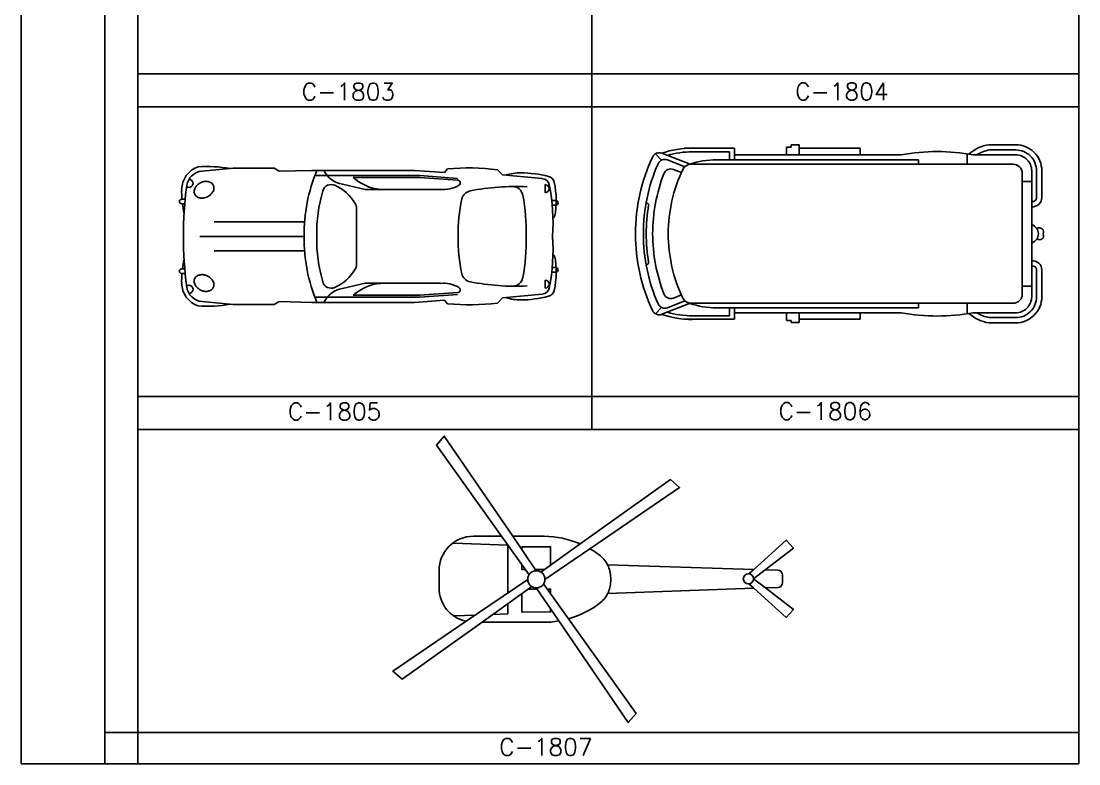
# Model space of a CAD drawing. Extents: x -106 to -5, y -44 to 31.
# Drawn here: x -30.26 to -5.35, y -43.16 to -25.66 of the extents above; entities that cross this region are included whole.
import ezdxf
from ezdxf.enums import TextEntityAlignment as Align

# ---------------------------------------------------------------- set-up
doc = ezdxf.new("R2010")
doc.units = 0
doc.header["$LTSCALE"] = 100
doc.header["$MEASUREMENT"] = 0
doc.layers.get('0').update_dxf_attribs({"linetype": 'CONTINUOUS'})
for name, color, linetype in [('C-CARRO', 2, 'CONTINUOUS'), ('EXTERN', 2, 'CONTINUOUS'), ('EXTERN-I', 1, 'CONTINUOUS'), ('FOLHA', 3, 'CONTINUOUS'), ('TABELA3', 3, 'CONTINUOUS')]:
    doc.layers.add(name, color=color, linetype=linetype)
doc.styles.add('SIMPLEX', font='SIMPLEX.SHX')

# ---------------------------------------------------------------- blocks, each defined once
blk = doc.blocks.new('JAGUAR')
for p, q in [((-0.433, 0.02), (-0.433, -0.021)), ((-0.379, -0.016), (-0.379, 0.02)), ((0.379, -0.016), (0.379, 0.02)), ((0.433, 0.02), (0.433, -0.021)), ((-0.76, -0.217), (-0.794, -0.579)), ((0, -1.406), (0, -0.191)), ((0.76, -0.217), (0.794, -0.579)), ((-0.168, -1.41), (-0.168, -0.356)), ((0.168, -1.41), (0.168, -0.356)), ((-0.794, -0.579), (-0.794, -1.055)), ((0.794, -0.579), (0.794, -1.055)), ((-0.794, -1.055), (-0.76, -1.113)), ((0.794, -1.055), (0.76, -1.113)), ((-0.76, -1.113), (-0.769, -1.496)), ((0.76, -1.113), (0.769, -1.496)), ((-0.769, -1.496), (-0.769, -2.693)), ((-0.708, -2.753), (-0.708, -1.53)), ((0.708, -2.753), (0.708, -1.53)), ((0.769, -1.496), (0.769, -2.693)), ((-0.607, -1.852), (-0.547, -2.117)), ((0.607, -1.852), (0.547, -2.117)), ((-0.686, -2.753), (-0.686, -1.976)), ((-0.328, -2.016), (0, -2.016)), ((0.328, -2.016), (0, -2.016)), ((0.686, -2.753), (0.686, -1.976)), ((-0.547, -2.117), (-0.547, -2.994)), ((0.547, -2.117), (0.547, -2.994)), ((-0.769, -2.693), (-0.744, -3.042)), ((0.769, -2.693), (0.744, -3.042)), ((-0.676, -3.194), (-0.708, -2.754)), ((-0.655, -3.192), (-0.686, -2.753)), ((0.655, -3.192), (0.686, -2.753)), ((0.676, -3.194), (0.708, -2.754)), ((-0.744, -3.042), (-0.786, -3.077)), ((0.744, -3.042), (0.786, -3.077)), ((-0.777, -3.658), (-0.718, -3.716)), ((0.777, -3.658), (0.718, -3.716)), ((-0.718, -3.716), (-0.673, -4.18)), ((0.718, -3.716), (0.673, -4.18)), ((-0.509, -4.215), (-0.603, -4.215)), ((-0.418, -4.336), (-0.418, -4.29)), ((-0.364, -4.295), (-0.364, -4.336)), ((0.364, -4.295), (0.364, -4.336)), ((0.418, -4.336), (0.418, -4.29)), ((0.509, -4.215), (0.603, -4.215))]:
    blk.add_line(p, q)
for points in [[(-0.49, -0.132, -0.125662), (-0.463, -0.155, -0.105909), (-0.448, -0.193, -0.086318), (-0.447, -0.235, -0.076219), (-0.462, -0.281, -0.076219), (-0.49, -0.32, -0.086318), (-0.524, -0.345, -0.105909), (-0.564, -0.355, -0.125662), (-0.597, -0.347, -0.125662), (-0.623, -0.325, -0.105909), (-0.639, -0.287, -0.086318), (-0.64, -0.244, -0.076219), (-0.625, -0.199, -0.076219), (-0.597, -0.16, -0.086318), (-0.563, -0.135, -0.105909), (-0.523, -0.125, -0.125662)], [(0.49, -0.132, 0.125662), (0.463, -0.155, 0.105909), (0.448, -0.193, 0.086318), (0.447, -0.235, 0.076219), (0.462, -0.281, 0.076219), (0.49, -0.32, 0.086318), (0.524, -0.345, 0.105909), (0.564, -0.355, 0.125662), (0.597, -0.347, 0.125662), (0.623, -0.325, 0.105909), (0.639, -0.287, 0.086318), (0.64, -0.244, 0.076219), (0.625, -0.199, 0.076219), (0.597, -0.16, 0.086318), (0.563, -0.135, 0.105909), (0.523, -0.125, 0.125662)]]:
    blk.add_lwpolyline(points, format="xyb", close=True)
for centre, radius, start, end in [((-0.541, -0.264), 0.285, 90.7977, 161.056), ((-0.005, -4.486), 4.486, 89.9418, 97.455), ((-0.511, -0.982), 1.003, 85.576, 91.9841), ((-0.406, 0.02), 0.0271, 360, 180), ((-0.511, -0.982), 1.003, 76.2196, 82.4593), ((0.005, -4.486), 4.486, 82.545, 90.0582), ((0.511, -0.982), 1.003, 97.5407, 103.7804), ((0.406, 0.02), 0.0271, 0, 180), ((0.511, -0.982), 1.003, 88.0159, 94.424), ((0.541, -0.264), 0.285, 18.944, 89.2023), ((-0.561, -0.236), 0.2, 97.455, 174.5603), ((-0.617, -0.065), 0.0466, 180.0388, 36.5701), ((0.617, -0.065), 0.0466, 143.4299, 359.9612), ((0.561, -0.236), 0.2, 5.4397, 82.545), ((0.796, -0.273), 1.61, 176.3886, 189.6744), ((-0.796, -0.273), 1.61, 350.3256, 3.6114), ((-0.031, -3.306), 1.9, 89.0675, 112.8484), ((0.031, -3.306), 1.9, 67.1516, 90.9325), ((-0.031, -3.306), 1.754, 89.0675, 106.5745), ((0.031, -3.306), 1.754, 73.4255, 90.9325), ((-0.892, -1.898), 0.289, 9.187, 64.8144), ((-0.503, -1.721), 0.101, 106.5745, 203.8135), ((0.503, -1.721), 0.101, 336.1865, 73.4255), ((0.892, -1.898), 0.289, 115.1856, 170.813), ((-0.118, -1.552), 0.521, 203.8135, 239.4298), ((0.118, -1.552), 0.521, 300.5702, 336.1865), ((-1.084, -2.339), 0.538, 4.7555, 42.4385), ((-0.328, -1.906), 0.11, 239.4298, 270), ((0.328, -1.906), 0.11, 270, 300.5702), ((1.084, -2.339), 0.538, 137.5615, 175.2445), ((1.936, -3.327), 2.733, 174.7367, 186.944), ((-0.912, -3.025), 0.366, 329.929, 4.9661), ((0.912, -3.025), 0.366, 175.0339, 210.071), ((-1.936, -3.327), 2.733, 353.056, 5.2633), ((-0.623, -3.193), 0.0321, 179.1711, 329.929), ((-0.027, -5.117), 1.919, 89.2008, 102.2925), ((0.027, -5.117), 1.919, 77.7075, 90.7992), ((0.623, -3.193), 0.0321, 210.071, 0.8289), ((-0.409, -3.361), 0.122, 102.2925, 168.9945), ((0.409, -3.361), 0.122, 11.0055, 77.7075), ((2.224, -3.874), 2.805, 168.9945, 182.637), ((-2.224, -3.874), 2.805, 357.363, 11.0055), ((-0.14, -3.935), 0.601, 162.7548, 179.4404), ((0.14, -3.935), 0.601, 0.5596, 17.2452), ((0.551, -3.92), 1.292, 180.3963, 194.89), ((-0.458, -3.833), 0.122, 179.1256, 259.7043), ((0.458, -3.833), 0.122, 280.2957, 0.8744), ((-0.551, -3.92), 1.292, 345.11, 359.6037), ((-0.031, -1.479), 2.515, 259.7043, 270.7005), ((0.031, -1.479), 2.515, 269.2995, 280.2957), ((-0.581, -4.171), 0.0916, 185.6347, 258.5217), ((0.581, -4.171), 0.0916, 281.4783, 354.3653), ((-0.609, -4.229), 0.0919, 194.89, 257.0686), ((-0.556, -4.211), 0.0471, 184.1376, 355.8624), ((-0.153, -2.062), 2.243, 258.5217, 273.9196), ((-0.24, -4.3), 0.0261, 297.1688, 351.2271), ((0.153, -2.062), 2.243, 266.0804, 281.4783), ((0.24, -4.3), 0.0261, 188.7729, 242.8312), ((0.556, -4.211), 0.0471, 184.1376, 355.8624), ((0.609, -4.229), 0.0919, 282.9314, 345.11), ((-0.416, -3.386), 0.956, 257.0686, 281.3448), ((-0.391, -4.336), 0.0271, 180, 0), ((0.416, -3.386), 0.956, 258.6552, 282.9314), ((0.391, -4.336), 0.0271, 180, 0)]:
    blk.add_arc(centre, radius, start, end)
blk = doc.blocks.new('KOMBI')
at = {"linetype": 'CONTINUOUS'}
for p, q in [((-0.858, -0.302), (-0.932, -0.231)), ((-0.356, -0.139), (-0.361, -0.124)), ((0.356, -0.139), (0.361, -0.124)), ((0.858, -0.302), (0.932, -0.231)), ((-0.81, -0.637), (-0.938, -0.307)), ((0.81, -0.637), (0.938, -0.307)), ((-0.782, -0.575), (-0.861, -0.372)), ((-0.713, -0.534), (-0.749, -0.442)), ((0.713, -0.534), (0.749, -0.442)), ((0.782, -0.575), (0.861, -0.372)), ((-0.996, -1.154), (-0.996, -0.568)), ((0.996, -1.154), (0.996, -0.568)), ((-0.955, -1.095), (-0.955, -0.662)), ((-0.81, -0.646), (-0.81, -4.398)), ((0.81, -0.646), (0.81, -4.398)), ((0.955, -1.095), (0.955, -0.662)), ((-0.863, -0.927), (-0.863, -3.296)), ((0.863, -0.927), (0.863, -3.296)), ((-0.863, -1.095), (-0.955, -1.095)), ((0.863, -1.095), (0.955, -1.095)), ((-0.863, -1.154), (-0.996, -1.154)), ((-0.92, -1.154), (-0.92, -3.094)), ((0.863, -1.154), (0.996, -1.154)), ((0.92, -1.154), (0.92, -3.094)), ((-1.035, -1.904), (-1.035, -1.813)), ((-1.035, -1.813), (-1.009, -1.813)), ((-1.009, -1.813), (-1.009, -1.758)), ((-1.009, -1.758), (-0.92, -1.758)), ((1.009, -1.758), (0.92, -1.758)), ((1.009, -1.813), (1.009, -1.758)), ((1.035, -1.813), (1.009, -1.813)), ((1.035, -1.904), (1.035, -1.813)), ((-0.996, -1.904), (-1.035, -1.904)), ((-0.996, -2.618), (-0.996, -1.904)), ((-0.996, -1.904), (-0.92, -1.904)), ((0.996, -1.904), (0.92, -1.904)), ((0.996, -1.904), (1.035, -1.904)), ((0.996, -2.618), (0.996, -1.904)), ((-0.92, -2.618), (-0.996, -2.618)), ((0.92, -2.618), (0.996, -2.618)), ((-0.81, -3.296), (-0.863, -3.296)), ((0.81, -3.296), (0.863, -3.296)), ((-0.81, -3.863), (-0.932, -3.863)), ((-0.81, -3.863), (-0.81, -3.863)), ((0.81, -3.863), (0.932, -3.863)), ((0.81, -3.863), (0.81, -3.863)), ((-0.704, -4.504), (0, -4.504)), ((-0.609, -4.504), (-0.609, -4.614)), ((0.704, -4.504), (0, -4.504)), ((0.609, -4.504), (0.609, -4.614))]:
    blk.add_line(p, q, dxfattribs=at)
for points in [[(-0.929, -3.883, 0.140403), (-1.038, -4.116), (-1.038, -4.428, 0.414214), (-0.734, -4.732), (-0.422, -4.732, 0.443731), (-0.315, -4.614, 0.485105)], [(-0.92, -3.934), (-0.92, -4.428, 0.414214), (-0.734, -4.614), (0, -4.614)], [(0.92, -3.934), (0.92, -4.428, -0.414214), (0.734, -4.614), (0, -4.614)], [(0.929, -3.883, -0.140403), (1.038, -4.116), (1.038, -4.428, -0.414214), (0.734, -4.732), (0.422, -4.732, -0.443731), (0.315, -4.614, -0.485105)], [(-0.92, -3.974, 0.097964), (-0.977, -4.121), (-0.977, -4.428, 0.414214), (-0.734, -4.671), (-0.422, -4.671, 0.485105), (-0.378, -4.614)], [(0.92, -3.974, -0.097964), (0.977, -4.121), (0.977, -4.428, -0.414214), (0.734, -4.671), (0.422, -4.671, -0.485105), (0.378, -4.614)]]:
    blk.add_lwpolyline(points, format="xyb", dxfattribs=at)
for centre, radius, start, end in [((0, -2.125), 2.125, 90, 114.8864), ((0, -2.125), 2.125, 65.1136, 90), ((0, -2.125), 2.034, 90, 113.6296), ((0, -2.125), 2.034, 66.3704, 90), ((-0.858, -0.275), 0.0861, 114.8864, 201.2692), ((0, -2.125), 1.926, 90, 111.3152), ((-0.336, -0.132), 0.0205, 199.8933, 279.5826), ((0, -2.125), 2.001, 90, 99.5826), ((0, -2.125), 2.001, 80.4174, 90), ((0, -2.125), 1.926, 68.6848, 90), ((0.336, -0.132), 0.0205, 260.4174, 340.1067), ((0.858, -0.275), 0.0861, 338.7308, 65.1136), ((0.086, -0.662), 1.085, 160.8312, 180), ((-0.781, -0.341), 0.0861, 113.6296, 201.2692), ((-0.669, -0.411), 0.0861, 111.3152, 201.2692), ((0.669, -0.411), 0.0861, 338.7308, 68.6848), ((0.781, -0.341), 0.0861, 338.7308, 66.3704), ((-0.086, -0.662), 1.085, 0, 19.1688), ((0.086, -0.662), 1.041, 163.7116, 180), ((0, -2.125), 1.744, 90, 115.4629), ((0, -2.125), 1.744, 64.5371, 90), ((-0.086, -0.662), 1.041, 0, 16.2884), ((-0.704, -0.646), 0.106, 115.4629, 180), ((0.704, -0.646), 0.106, 0, 64.5371), ((0.086, -0.943), 0.949, 160.8312, 180), ((-0.086, -0.943), 0.949, 0, 19.1688), ((1.367, -3.514), 2.325, 169.5919, 190.4081), ((-1.367, -3.514), 2.325, 349.5919, 10.4081), ((-0.704, -4.398), 0.106, 180, 270), ((0.704, -4.398), 0.106, 270, 0), ((0, -4.583), 0.11, 196.486, 270), ((-0.02, -4.704), 0.0499, 144.1627, 293.5809), ((0, -4.583), 0.11, 270, 343.514), ((0.02, -4.704), 0.0499, 246.4191, 35.8373)]:
    blk.add_arc(centre, radius, start, end, dxfattribs=at)
blk = doc.blocks.new('HELICOP')
at = {"layer": 'EXTERN'}
blk.add_lwpolyline([(0, 0.15), (0, -0.15, 0.354035), (0.475, -0.737), (-0.804, -1.61), (-0.642, -1.746), (0.752, -0.75), (1.951, -0.75, 0.021881), (2.095, -0.731), (3.307, -2.507), (3.443, -2.345), (2.262, -0.693, 0.091283), (2.799, -0.428, 0.117197), (2.948, -0.25), (5.502, -0.16), (6.068, -0.668), (6.191, -0.529), (5.702, -0.153), (5.925, -0.145, 0.342428), (5.995, -0.086, 0.053993), (6, -0.043), (6, 0.057, 0.053521), (5.995, 0.099, 0.344267), (5.924, 0.158), (5.7, 0.165), (6.191, 0.543), (6.068, 0.682), (5.5, 0.171), (2.946, 0.25, 0.117197), (2.797, 0.427, 0.029318), (2.635, 0.532), (4.204, 1.603), (4.042, 1.739), (2.468, 0.615, 0.098813), (1.835, 0.75), (1.288, 0.75), (0.093, 2.501), (-0.043, 2.339), (1.092, 0.75), (0.6, 0.75, 0.414214), (0, 0.15), (0, -0.007)], format="xyb", dxfattribs=at)
at = {"layer": 'EXTERN-I'}
for p, q in [((1.841, 0.167), (1.686, 0.167)), ((5.415, 0.095), (5.5, 0.171)), ((5.494, 0.007), (5.7, 0.165)), ((5.494, 0.007), (5.702, -0.153)), ((1.714, -0.173), (1.559, -0.174)), ((5.415, -0.081), (5.502, -0.16)), ((0.636, -0.627), (0.257, -0.643))]:
    blk.add_line(p, q, dxfattribs=at)
for points in [[(1.573, 0.077), (1.092, 0.75)], [(1.288, 0.75), (1.7, 0.147)], [(1.2, -0.242), (1.2, 0.595), (0.254, 0.629)], [(1.95, 0.245), (1.95, 0.567), (1.45, 0.566), (1.45, 0.513)], [(1.78, 0.124), (2.468, 0.615)], [(2.635, 0.532), (1.85, -0.003)], [(1.509, 0.166), (1.45, 0.166), (1.45, 0.249)], [(0.475, -0.737), (1.55, -0.003)], [(1.62, -0.13), (0.752, -0.75)], [(2.095, -0.731), (1.7, -0.153)], [(1.827, -0.083), (2.262, -0.693)], [(1.95, -0.256), (1.95, -0.173), (1.891, -0.173)], [(1.95, -0.52), (1.95, -0.573), (1.45, -0.574), (1.45, -0.251)], [(1.2, -0.43), (1.2, -0.604), (0.941, -0.615)]]:
    blk.add_lwpolyline(points, dxfattribs=at)
blk.add_lwpolyline([(2.948, -0.25, 0.11054), (3, -0.038), (3, 0.024, 0.117513), (2.946, 0.25, 0.117513)], format="xyb", dxfattribs=at)
for centre, radius in [((1.7, -0.003), 0.15), ((5.405, 0.007), 0.0887)]:
    blk.add_circle(centre, radius, dxfattribs=at)
blk = doc.blocks.new('BLOCOSMI')
blk.add_lwpolyline([(5.884, -23.319), (24.364, -23.319), (24.364, 2.641), (5.884, 2.641)], close=True)
at = {"layer": 'FOLHA', "linetype": 'CONTINUOUS'}
for p, q in [((7.347, 2.56), (7.347, -23.319)), ((7.925, 2.56), (7.925, -23.319)), ((15.856, -17.477), (15.856, 0.016)), ((7.925, -11.261), (24.364, -11.261)), ((7.925, -11.838), (24.364, -11.838)), ((7.925, -16.899), (24.364, -16.899)), ((7.925, -17.477), (24.364, -17.477)), ((7.347, -22.772), (24.364, -22.772))]:
    blk.add_line(p, q, dxfattribs=at)
blk.add_blockref('HELICOP', (13.185, -20.091))
at = {"layer": 'EXTERN', "xscale": 1.5, "yscale": 1.5, "zscale": 1.5, "rotation": 90}
for name, p in [('KOMBI', (16.619, -14.055)), ('JAGUAR', (8.72, -14.1))]:
    blk.add_blockref(name, p, dxfattribs=at)
at = {"layer": 'TABELA3', "style": 'SIMPLEX'}
for s, p in [('C-1803', (11.603, -11.572)), ('C-1804', (20.224, -11.568)), ('C-1805', (11.361, -17.161)), ('C-1806', (19.934, -17.155)), ('C-1807', (15.052, -23.023))]:
    blk.add_text(s, height=0.3, dxfattribs=at).set_placement(p, align=Align.MIDDLE)

msp = doc.modelspace()

# ---------------------------------------------------------------- block references
at = {"layer": 'C-CARRO', "linetype": 'CONTINUOUS', "xscale": 1.348228043143302, "yscale": 1.348228043143302, "zscale": 1.348228043143302}
msp.add_blockref('BLOCOSMI', (-38.197, -11.725), dxfattribs=at)

doc.saveas('drawing.dxf')
